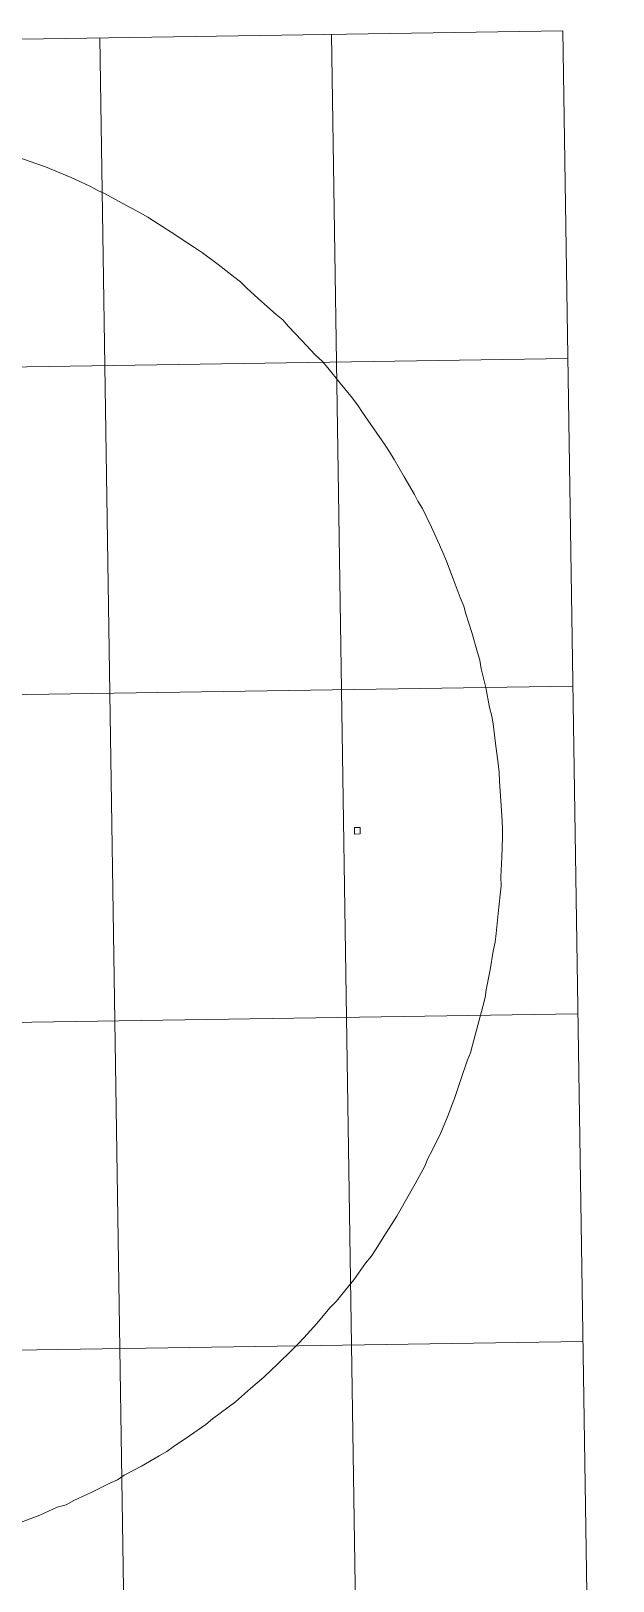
# Model space of a CAD drawing. Header units: centimetres. Extents: x -11.8 to 9.7, y -15.8 to 14.2.
# Drawn here: x 4.39 to 9.67, y 0.11 to 14.17 of the extents above; entities that cross this region are included whole.
import ezdxf

# ---------------------------------------------------------------- set-up
doc = ezdxf.new("R2010")
doc.units = ezdxf.units.CM
doc.header["$MEASUREMENT"] = 0
doc.layers.add('C00-00-FF', color=7, linetype='Continuous')
doc.layers.add('CBF-BF-BF', color=7, linetype='Continuous')

msp = doc.modelspace()

# ---------------------------------------------------------------- linework, layer by layer
at = {"layer": 'C00-00-FF', "color": 5, "lineweight": 13}
for points in [[(4.44242, 12.96254), (4.44242, 12.96254), (4.28145, 13.02014), (4.28145, 13.02014)], [(4.52277, 12.93386), (4.52277, 12.93386), (4.44242, 12.96254), (4.44242, 12.96254)], [(4.59334, 12.90477), (4.59334, 12.90477), (4.52277, 12.93386), (4.52277, 12.93386)], [(4.7542, 12.83738), (4.7542, 12.83738), (4.59334, 12.90477), (4.59334, 12.90477)], [(4.92552, 12.75982), (4.92552, 12.75982), (4.7542, 12.83738), (4.7542, 12.83738)], [(4.99625, 12.72094), (4.99625, 12.72094), (4.92552, 12.75982), (4.92552, 12.75982)], [(5.05649, 12.69197), (5.05649, 12.69197), (4.99625, 12.72094), (4.99625, 12.72094)], [(5.21792, 12.60446), (5.21792, 12.60446), (5.05649, 12.69197), (5.05649, 12.69197)], [(5.37935, 12.51669), (5.37935, 12.51669), (5.21792, 12.60446), (5.21792, 12.60446)], [(5.45007, 12.47783), (5.45007, 12.47783), (5.37935, 12.51669), (5.37935, 12.51669)], [(5.51047, 12.43878), (5.51047, 12.43878), (5.45007, 12.47783), (5.45007, 12.47783)], [(5.662, 12.34108), (5.662, 12.34108), (5.51047, 12.43878), (5.51047, 12.43878)], [(5.81353, 12.24337), (5.81353, 12.24337), (5.662, 12.34108), (5.662, 12.34108)], [(5.87419, 12.20435), (5.87419, 12.20435), (5.81353, 12.24337), (5.81353, 12.24337)], [(5.94506, 12.15541), (5.94506, 12.15541), (5.87419, 12.20435), (5.87419, 12.20435)], [(6.0867, 12.04749), (6.0867, 12.04749), (5.94506, 12.15541), (5.94506, 12.15541)], [(6.22832, 11.93959), (6.22832, 11.93959), (6.0867, 12.04749), (6.0867, 12.04749)], [(6.28913, 11.8905), (6.28913, 11.8905), (6.22832, 11.93959), (6.22832, 11.93959)], [(6.3501, 11.83164), (6.3501, 11.83164), (6.28913, 11.8905), (6.28913, 11.8905)], [(6.48184, 11.7135), (6.48184, 11.7135), (6.3501, 11.83164), (6.3501, 11.83164)], [(6.61357, 11.59538), (6.61357, 11.59538), (6.48184, 11.7135), (6.48184, 11.7135)], [(6.67438, 11.54631), (6.67438, 11.54631), (6.61357, 11.59538), (6.61357, 11.59538)], [(6.72531, 11.48728), (6.72531, 11.48728), (6.67438, 11.54631), (6.67438, 11.54631)], [(6.84739, 11.35895), (6.84739, 11.35895), (6.72531, 11.48728), (6.72531, 11.48728)], [(6.96923, 11.23089), (6.96923, 11.23089), (6.84739, 11.35895), (6.84739, 11.35895)], [(7.0302, 11.17176), (7.0302, 11.17176), (6.96923, 11.23089), (6.96923, 11.23089)], [(7.08111, 11.11247), (7.08111, 11.11247), (7.0302, 11.17176), (7.0302, 11.17176)], [(7.19331, 10.9742), (7.19331, 10.9742), (7.08111, 11.11247), (7.08111, 11.11247)], [(7.3055, 10.83594), (7.3055, 10.83594), (7.19331, 10.9742), (7.19331, 10.9742)], [(7.35657, 10.76686), (7.35657, 10.76686), (7.3055, 10.83594), (7.3055, 10.83594)], [(7.39744, 10.70742), (7.39744, 10.70742), (7.35657, 10.76686), (7.35657, 10.76686)], [(7.49973, 10.55895), (7.49973, 10.55895), (7.39744, 10.70742), (7.39744, 10.70742)], [(7.60202, 10.41047), (7.60202, 10.41047), (7.49973, 10.55895), (7.49973, 10.55895)], [(7.64288, 10.35103), (7.64288, 10.35103), (7.60202, 10.41047), (7.60202, 10.41047)], [(7.68391, 10.28152), (7.68391, 10.28152), (7.64288, 10.35103), (7.64288, 10.35103)], [(7.77629, 10.12312), (7.77629, 10.12312), (7.68391, 10.28152), (7.68391, 10.28152)], [(7.8687, 9.96444), (7.8687, 9.96444), (7.77629, 10.12312), (7.77629, 10.12312)], [(7.89976, 9.90485), (7.89976, 9.90485), (7.8687, 9.96444), (7.8687, 9.96444)], [(7.94079, 9.83562), (7.94079, 9.83562), (7.89976, 9.90485), (7.89976, 9.90485)], [(8.02328, 9.66672), (8.02328, 9.66672), (7.94079, 9.83562), (7.94079, 9.83562)], [(8.09583, 9.50774), (8.09583, 9.50774), (8.02328, 9.66672), (8.02328, 9.66672)], [(8.12679, 9.43836), (8.12679, 9.43836), (8.09583, 9.50774), (8.09583, 9.50774)], [(8.15818, 9.35866), (8.15818, 9.35866), (8.12679, 9.43836), (8.12679, 9.43836)], [(8.22068, 9.19979), (8.22068, 9.19979), (8.15818, 9.35866), (8.15818, 9.35866)], [(8.28307, 9.0306), (8.28307, 9.0306), (8.22068, 9.19979), (8.22068, 9.19979)], [(8.31444, 8.95116), (8.31444, 8.95116), (8.28307, 9.0306), (8.28307, 9.0306)], [(8.33536, 8.88136), (8.33536, 8.88136), (8.31444, 8.95116), (8.31444, 8.95116)], [(8.38795, 8.71228), (8.38795, 8.71228), (8.33536, 8.88136), (8.33536, 8.88136)], [(8.44071, 8.53289), (8.44071, 8.53289), (8.38795, 8.71228), (8.38795, 8.71228)], [(8.46189, 8.46336), (8.46189, 8.46336), (8.44071, 8.53289), (8.44071, 8.53289)], [(8.47315, 8.38335), (8.47315, 8.38335), (8.46189, 8.46336), (8.46189, 8.46336)], [(8.5157, 8.21411), (8.5157, 8.21411), (8.47315, 8.38335), (8.47315, 8.38335)], [(8.54835, 8.0344), (8.54835, 8.0344), (8.5157, 8.21411), (8.5157, 8.21411)], [(8.56968, 7.95483), (8.56968, 7.95483), (8.54835, 8.0344), (8.54835, 8.0344)], [(8.5808, 7.88514), (8.5808, 7.88514), (8.56968, 7.95483), (8.56968, 7.95483)], [(8.60339, 7.70528), (8.60339, 7.70528), (8.5808, 7.88514), (8.5808, 7.88514)], [(8.62625, 7.52569), (8.62625, 7.52569), (8.60339, 7.70528), (8.60339, 7.70528)], [(8.63753, 7.44569), (8.63753, 7.44569), (8.62625, 7.52569), (8.62625, 7.52569)], [(8.63875, 7.36579), (8.63875, 7.36579), (8.63753, 7.44569), (8.63753, 7.44569)], [(8.65156, 7.18605), (8.65156, 7.18605), (8.63875, 7.36579), (8.63875, 7.36579)], [(8.6641, 7.00604), (8.6641, 7.00604), (8.65156, 7.18605), (8.65156, 7.18605)], [(7.37476, 6.94637), (7.37476, 6.94637), (7.32475, 6.9456), (7.32475, 6.9456)], [(7.32475, 6.9456), (7.32475, 6.9456), (7.32566, 6.88556), (7.32566, 6.88556)], [(7.32566, 6.88556), (7.32566, 6.88556), (7.37567, 6.88632), (7.37567, 6.88632)], [(7.37567, 6.88632), (7.37567, 6.88632), (7.37476, 6.94637), (7.37476, 6.94637)], [(8.66517, 6.93619), (8.66517, 6.93619), (8.6641, 7.00604), (8.6641, 7.00604)], [(8.66639, 6.85604), (8.66639, 6.85604), (8.66517, 6.93619), (8.66517, 6.93619)], [(8.65935, 6.67599), (8.65935, 6.67599), (8.66639, 6.85604), (8.66639, 6.85604)], [(8.65205, 6.49594), (8.65205, 6.49594), (8.65935, 6.67599), (8.65935, 6.67599)], [(8.65327, 6.41578), (8.65327, 6.41578), (8.65205, 6.49594), (8.65205, 6.49594)], [(8.62693, 6.16532), (8.62693, 6.16532), (8.64445, 6.33573), (8.64445, 6.33573)], [(8.64445, 6.33573), (8.64445, 6.33573), (8.65327, 6.41578), (8.65327, 6.41578)], [(8.60985, 5.98512), (8.60985, 5.98512), (8.62693, 6.16532), (8.62693, 6.16532)], [(8.58213, 5.82461), (8.58213, 5.82461), (8.60101, 5.90507), (8.60101, 5.90507)], [(8.60101, 5.90507), (8.60101, 5.90507), (8.60985, 5.98512), (8.60985, 5.98512)], [(8.55482, 5.6543), (8.55482, 5.6543), (8.58213, 5.82461), (8.58213, 5.82461)], [(8.51763, 5.4738), (8.51763, 5.4738), (8.55482, 5.6543), (8.55482, 5.6543)], [(8.48976, 5.32334), (8.48976, 5.32334), (8.50865, 5.40354), (8.50865, 5.40354)], [(8.50865, 5.40354), (8.50865, 5.40354), (8.51763, 5.4738), (8.51763, 5.4738)], [(8.44236, 5.15246), (8.44236, 5.15246), (8.48976, 5.32334), (8.48976, 5.32334)], [(8.39512, 4.97181), (8.39512, 4.97181), (8.44236, 5.15246), (8.44236, 5.15246)], [(8.37635, 4.90139), (8.37635, 4.90139), (8.39512, 4.97181), (8.39512, 4.97181)], [(8.29008, 4.66006), (8.29008, 4.66006), (8.34725, 4.83109), (8.34725, 4.83109)], [(8.34725, 4.83109), (8.34725, 4.83109), (8.37635, 4.90139), (8.37635, 4.90139)], [(8.23262, 4.48904), (8.23262, 4.48904), (8.29008, 4.66006), (8.29008, 4.66006)], [(8.17485, 4.33813), (8.17485, 4.33813), (8.20353, 4.41875), (8.20353, 4.41875)], [(8.20353, 4.41875), (8.20353, 4.41875), (8.23262, 4.48904), (8.23262, 4.48904)], [(8.10719, 4.17726), (8.10719, 4.17726), (8.17485, 4.33813), (8.17485, 4.33813)], [(8.02975, 4.016), (8.02975, 4.016), (8.10719, 4.17726), (8.10719, 4.17726)], [(7.96178, 3.87496), (7.96178, 3.87496), (7.99086, 3.94527), (7.99086, 3.94527)], [(7.99086, 3.94527), (7.99086, 3.94527), (8.02975, 4.016), (8.02975, 4.016)], [(7.87427, 3.71354), (7.87427, 3.71354), (7.96178, 3.87496), (7.96178, 3.87496)], [(7.78661, 3.56217), (7.78661, 3.56217), (7.87427, 3.71354), (7.87427, 3.71354)], [(7.74773, 3.49171), (7.74773, 3.49171), (7.78661, 3.56217), (7.78661, 3.56217)], [(7.61115, 3.26946), (7.61115, 3.26946), (7.70886, 3.42099), (7.70886, 3.42099)], [(7.70886, 3.42099), (7.70886, 3.42099), (7.74773, 3.49171), (7.74773, 3.49171)], [(7.51345, 3.11793), (7.51345, 3.11793), (7.61115, 3.26946), (7.61115, 3.26946)], [(7.47441, 3.05727), (7.47441, 3.05727), (7.51345, 3.11793), (7.51345, 3.11793)], [(7.31757, 2.84503), (7.31757, 2.84503), (7.42533, 2.99671), (7.42533, 2.99671)], [(7.42533, 2.99671), (7.42533, 2.99671), (7.47441, 3.05727), (7.47441, 3.05727)], [(7.2095, 2.7132), (7.2095, 2.7132), (7.31757, 2.84503), (7.31757, 2.84503)], [(7.16043, 2.65237), (7.16043, 2.65237), (7.2095, 2.7132), (7.2095, 2.7132)], [(6.98358, 2.44988), (6.98358, 2.44988), (7.10128, 2.59166), (7.10128, 2.59166)], [(7.10128, 2.59166), (7.10128, 2.59166), (7.16043, 2.65237), (7.16043, 2.65237)], [(6.86547, 2.31789), (6.86547, 2.31789), (6.98358, 2.44988), (6.98358, 2.44988)], [(6.75709, 2.20616), (6.75709, 2.20616), (6.81622, 2.26713), (6.81622, 2.26713)], [(6.81622, 2.26713), (6.81622, 2.26713), (6.86547, 2.31789), (6.86547, 2.31789)], [(6.62902, 2.08433), (6.62902, 2.08433), (6.75709, 2.20616), (6.75709, 2.20616)], [(6.50097, 1.96223), (6.50097, 1.96223), (6.62902, 2.08433), (6.62902, 2.08433)], [(6.24428, 1.73841), (6.24428, 1.73841), (6.38239, 1.8604), (6.38239, 1.8604)], [(6.38239, 1.8604), (6.38239, 1.8604), (6.44168, 1.91132), (6.44168, 1.91132)], [(6.44168, 1.91132), (6.44168, 1.91132), (6.50097, 1.96223), (6.50097, 1.96223)], [(6.10586, 1.63628), (6.10586, 1.63628), (6.24428, 1.73841), (6.24428, 1.73841)], [(5.97723, 1.53429), (5.97723, 1.53429), (6.03652, 1.58521), (6.03652, 1.58521)], [(6.03652, 1.58521), (6.03652, 1.58521), (6.10586, 1.63628), (6.10586, 1.63628)], [(5.68027, 1.3297), (5.68027, 1.3297), (5.82876, 1.43199), (5.82876, 1.43199)], [(5.82876, 1.43199), (5.82876, 1.43199), (5.97723, 1.53429), (5.97723, 1.53429)], [(5.5516, 1.24783), (5.5516, 1.24783), (5.62109, 1.28884), (5.62109, 1.28884)], [(5.62109, 1.28884), (5.62109, 1.28884), (5.68027, 1.3297), (5.68027, 1.3297)], [(5.2341, 1.07282), (5.2341, 1.07282), (5.39294, 1.15515), (5.39294, 1.15515)], [(5.39294, 1.15515), (5.39294, 1.15515), (5.5516, 1.24783), (5.5516, 1.24783)], [(4.93639, 0.91824), (4.93639, 0.91824), (5.10527, 1.00072), (5.10527, 1.00072)], [(5.10527, 1.00072), (5.10527, 1.00072), (5.17492, 1.03196), (5.17492, 1.03196)], [(5.17492, 1.03196), (5.17492, 1.03196), (5.2341, 1.07282), (5.2341, 1.07282)], [(4.70817, 0.80466), (4.70817, 0.80466), (4.77767, 0.84569), (4.77767, 0.84569)], [(4.77767, 0.84569), (4.77767, 0.84569), (4.93639, 0.91824), (4.93639, 0.91824)], [(4.30041, 0.6484), (4.30041, 0.6484), (4.46961, 0.71105), (4.46961, 0.71105)], [(4.46961, 0.71105), (4.46961, 0.71105), (4.62858, 0.7836), (4.62858, 0.7836)], [(4.62858, 0.7836), (4.62858, 0.7836), (4.70817, 0.80466), (4.70817, 0.80466)]]:
    msp.add_open_spline(points, degree=3, dxfattribs=at)
at = {"layer": 'CBF-BF-BF', "color": 9, "lineweight": 9}
for points in [[(-11.78425, 13.84466), (-11.78425, 13.84466), (9.21486, 14.16565), (9.21486, 14.16565)], [(5.469, -15.59613), (5.469, -15.59613), (5.01505, 14.10146), (5.01505, 14.10146)], [(7.5689, -15.56403), (7.5689, -15.56403), (7.11495, 14.13355), (7.11495, 14.13355)], [(9.66882, -15.53193), (9.66882, -15.53193), (9.21486, 14.16565), (9.21486, 14.16565)], [(-11.73886, 10.8749), (-11.73886, 10.8749), (9.26026, 11.1959), (9.26026, 11.1959)], [(-11.69345, 7.90515), (-11.69345, 7.90515), (9.30566, 8.22613), (9.30566, 8.22613)], [(-11.64806, 4.93538), (-11.64806, 4.93538), (9.35105, 5.25637), (9.35105, 5.25637)], [(-11.60267, 1.96562), (-11.60267, 1.96562), (9.39644, 2.28662), (9.39644, 2.28662)]]:
    msp.add_open_spline(points, degree=3, dxfattribs=at)

doc.saveas('drawing.dxf')
